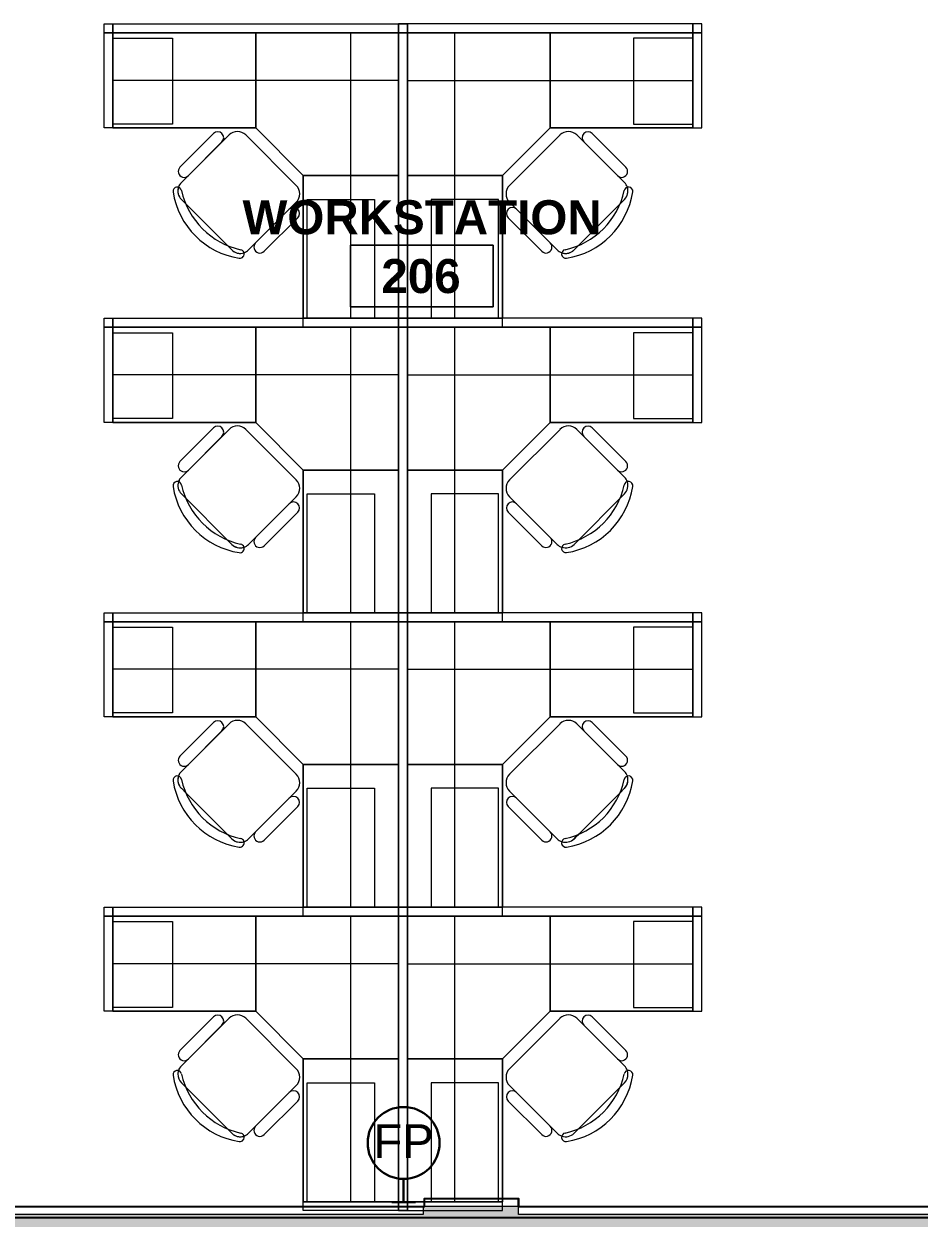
# Model space of a CAD drawing. Header units: inches. Extents: x 25329 to 28023, y 11893 to 13703.
# Drawn here: x 26948 to 27173.7, y 12999.2 to 13300.3 of the extents above; entities that cross this region are included whole.
import ezdxf

# ---------------------------------------------------------------- set-up
doc = ezdxf.new("R2010")
doc.units = ezdxf.units.IN
doc.header["$MEASUREMENT"] = 0
doc.layers.add('L1$0$SCOPE', color=8, linetype='Continuous')
for name, color, linetype, lineweight in [('X1$0$A-ANNO-NOTE', 4, 'Continuous', 30), ('X1$0$A-AREA-IDEN', 1, 'Continuous', 9), ('X1$0$A-WALL', 8, 'Continuous', 13), ('X1$0$A-WALL-PATT', 8, 'Continuous', 13), ('X1$0$I-FURN', 47, 'Continuous', 9), ('X1$0$I-FURN-PNLS', 47, 'Continuous', 9)]:
    doc.layers.add(name, color=color, linetype=linetype, lineweight=lineweight)
doc.styles.add('X1$0$Swis721 Lt BT', font='swissl.ttf', dxfattribs={"height": 8.514638})
doc.styles.add('X1$0$Swis721 Lt BT_B', font='', dxfattribs={"height": 8.583975})
doc.styles.get('X1$0$Swis721 Lt BT_B').set_extended_font_data('Swis721 Lt BT', bold=True)

# ---------------------------------------------------------------- blocks, each defined once
blk = doc.blocks.new('X1$0$F-Workstation - Generic Typical - F-Workstation - Generic Typical-V88-FIRST FLOOR POWER _ SIGNAL')
at = {"layer": 'X1$0$I-FURN'}
for p, q in [((33.89, 55.1), (25.4, 46.62)), ((33.89, 55.1), (25.4, 46.62)), ((25.4, 46.62), (33.89, 55.1)), ((37.78, 54.75), (25.76, 42.73)), ((37.78, 54.75), (36.01, 52.98)), ((36.01, 52.98), (37.78, 54.75)), ((43.2, 53.57), (42.02, 54.75)), ((42.02, 54.75), (43.2, 53.57)), ((27.53, 44.5), (36.01, 52.98)), ((36.01, 52.98), (27.53, 44.5)), ((36.01, 52.98), (27.53, 44.5)), ((27.53, 44.5), (36.01, 52.98)), ((53.65, 43.12), (43.12, 53.65)), ((53.57, 43.2), (43.2, 53.57)), ((43.2, 53.57), (53.57, 43.2)), ((27.53, 44.5), (25.76, 42.73)), ((25.76, 42.73), (27.53, 44.5)), ((54.75, 42.02), (53.57, 43.2)), ((53.57, 43.2), (54.75, 42.02)), ((25.76, 38.49), (38.49, 25.76)), ((25.76, 38.49), (38.49, 25.76)), ((38.49, 25.76), (25.76, 38.49)), ((42.73, 25.76), (54.75, 37.78)), ((52.98, 36.01), (54.75, 37.78)), ((54.75, 37.78), (52.98, 36.01)), ((52.98, 36.01), (44.5, 27.53)), ((44.5, 27.53), (52.98, 36.01)), ((44.5, 27.53), (52.98, 36.01)), ((52.98, 36.01), (44.5, 27.53)), ((46.62, 25.4), (55.1, 33.89)), ((46.62, 25.4), (55.1, 33.89)), ((55.1, 33.89), (46.62, 25.4)), ((42.73, 25.76), (44.5, 27.53)), ((44.5, 27.53), (42.73, 25.76))]:
    blk.add_line(p, q, dxfattribs=at)
for centre, radius, start, end in [((34.95, 54.04), 1.5, 315, 135), ((34.95, 54.04), 1.5, 315, 135), ((34.95, 54.04), 1.5, 315, 135), ((39.9, 52.63), 3, 108.7164, 135), ((39.9, 52.63), 3, 108.6047, 135), ((39.9, 52.63), 3, 108.6047, 135), ((39.97, 55.77), 1.08, 81.1745, 261.1745), ((39.97, 55.77), 1.08, 81.1745, 261.1745), ((39.97, 55.77), 1.08, 81.1745, 261.1745), ((39.9, 52.63), 3, 45, 108.6047), ((39.9, 52.63), 3, 75, 108.6047), ((35.53, 35.53), 19.64, 12.5758, 77.4242), ((35.53, 35.53), 19.64, 12.5758, 77.4242), ((35.53, 35.53), 19.64, 12.5758, 77.4242), ((37.07, 37.07), 20, 8.8255, 81.1745), ((37.07, 37.07), 20, 8.8255, 81.1745), ((37.07, 37.07), 20, 8.8255, 81.1745), ((39.9, 52.63), 3, 45, 75), ((26.46, 45.56), 1.5, 135, 315), ((26.46, 45.56), 1.5, 135, 315), ((26.46, 45.56), 1.5, 135, 315), ((27.88, 40.61), 3, 135, 225), ((27.88, 40.61), 3, 135, 225), ((27.88, 40.61), 3, 135, 225), ((55.77, 39.97), 1.08, 188.8255, 8.8255), ((55.77, 39.97), 1.08, 188.8255, 8.8255), ((55.77, 39.97), 1.08, 188.8255, 8.8255), ((52.63, 39.9), 3, 341.3953, 45), ((52.63, 39.9), 3, 30, 45), ((52.63, 39.9), 3, 15, 30), ((52.63, 39.9), 3, 345, 15), ((54.04, 34.95), 1.5, 315, 135), ((54.04, 34.95), 1.5, 315, 135), ((54.04, 34.95), 1.5, 315, 135), ((52.63, 39.9), 3, 315, 341.2836), ((52.63, 39.9), 3, 315, 341.3953), ((52.63, 39.9), 3, 315, 341.3953), ((52.63, 39.9), 3, 341.3953, 345), ((45.56, 26.46), 1.5, 135, 315), ((45.56, 26.46), 1.5, 135, 315), ((45.56, 26.46), 1.5, 135, 315), ((40.61, 27.88), 3, 225, 315), ((40.61, 27.88), 3, 225, 315), ((40.61, 27.88), 3, 225, 315)]:
    blk.add_arc(centre, radius, start, end, dxfattribs=at)
at = {"layer": 'X1$0$I-FURN-PNLS'}
for p, q in [((-2.25, 72), (-2.25, 74.25)), ((-2.25, 74.25), (0, 74.25)), ((0, 74.25), (0, 72)), ((0, 72), (0, 74.25)), ((0, 74.25), (24, 74.25)), ((24, 74.25), (24, 72)), ((0, 72), (-2.25, 72)), ((-2.25, 72), (0, 72)), ((-2.25, 0), (-2.25, 72)), ((0, 36), (0, 72)), ((0, 72), (24, 72)), ((0, 72), (0, 0)), ((24, 72), (0, 72)), ((24, 72), (0, 72)), ((0, 72), (0, 36)), ((0, 36), (0, 72)), ((0, 72), (24, 72)), ((6, 72), (23, 72)), ((6, 42), (6, 72)), ((12, 72), (12, 0)), ((23, 72), (23, 42)), ((24, 72), (24, 36)), ((24, 72), (24, 42)), ((24, 36), (24, 72)), ((24, 72), (24, 36)), ((23, 42), (6, 42)), ((24, 36), (0, 36)), ((0, 0), (0, 36)), ((0, 36), (24, 36)), ((24, 36), (0, 36)), ((0, 36), (0, 0)), ((0, 0), (0, 36)), ((0, 36), (24, 36)), ((0, 36), (24, 36)), ((24, 36), (0, 36)), ((24, 36), (36, 24)), ((36, 24), (24, 36)), ((24, 36), (36, 24)), ((36, 0), (36, 24)), ((36, 24), (72, 24)), ((36, 24), (36, 0)), ((36, 0), (36, 24)), ((36, 24), (36, 0)), ((72, 24), (36, 24)), ((36, 24), (36, 0)), ((36, 0), (36, 24)), ((36, 24), (72, 24)), ((57, 24), (72, 24)), ((57, 1.37), (57, 23)), ((57, 23), (72, 23)), ((72, 24), (72, 0)), ((72, 24), (74.25, 24)), ((72, 0), (72, 24)), ((72, 0), (72, 24)), ((72, 24), (72, 0)), ((72, 23), (72, 1.37)), ((74.25, 24), (74.25, 0)), ((0, 12), (72, 12)), ((72, 1.37), (57, 1.37)), ((-2.25, -2.25), (-2.25, 0)), ((-2.25, 0), (0, 0)), ((0, 0), (-2.25, 0)), ((0, -2.25), (-2.25, -2.25)), ((0, 0), (0, -2.25)), ((0, -2.25), (0, 0)), ((0, 0), (72, 0)), ((36, 0), (0, 0)), ((0, 0), (36, 0)), ((36, 0), (0, 0)), ((72, -2.25), (0, -2.25)), ((72, 0), (36, 0)), ((36, 0), (72, 0)), ((72, 0), (36, 0)), ((72, -2.25), (72, 0)), ((72, 0), (74.25, 0)), ((72, 0), (72, -2.25)), ((74.25, 0), (72, 0)), ((74.25, -2.25), (72, -2.25)), ((74.25, 0), (74.25, -2.25))]:
    blk.add_line(p, q, dxfattribs=at)
blk = doc.blocks.new('X1$0$F-Workstation - Generic Typical - F-Workstation - Generic Typical-V89-FIRST FLOOR POWER _ SIGNAL')
at = {"layer": 'X1$0$I-FURN'}
for p, q in [((33.89, 55.1), (25.4, 46.62)), ((33.89, 55.1), (25.4, 46.62)), ((25.4, 46.62), (33.89, 55.1)), ((37.78, 54.75), (25.76, 42.73)), ((37.78, 54.75), (36.01, 52.98)), ((36.01, 52.98), (37.78, 54.75)), ((43.2, 53.57), (42.02, 54.75)), ((42.02, 54.75), (43.2, 53.57)), ((27.53, 44.5), (36.01, 52.98)), ((36.01, 52.98), (27.53, 44.5)), ((36.01, 52.98), (27.53, 44.5)), ((27.53, 44.5), (36.01, 52.98)), ((53.65, 43.12), (43.12, 53.65)), ((53.57, 43.2), (43.2, 53.57)), ((43.2, 53.57), (53.57, 43.2)), ((27.53, 44.5), (25.76, 42.73)), ((25.76, 42.73), (27.53, 44.5)), ((54.75, 42.02), (53.57, 43.2)), ((53.57, 43.2), (54.75, 42.02)), ((25.76, 38.49), (38.49, 25.76)), ((25.76, 38.49), (38.49, 25.76)), ((38.49, 25.76), (25.76, 38.49)), ((42.73, 25.76), (54.75, 37.78)), ((52.98, 36.01), (54.75, 37.78)), ((54.75, 37.78), (52.98, 36.01)), ((52.98, 36.01), (44.5, 27.53)), ((44.5, 27.53), (52.98, 36.01)), ((44.5, 27.53), (52.98, 36.01)), ((52.98, 36.01), (44.5, 27.53)), ((46.62, 25.4), (55.1, 33.89)), ((46.62, 25.4), (55.1, 33.89)), ((55.1, 33.89), (46.62, 25.4)), ((42.73, 25.76), (44.5, 27.53)), ((44.5, 27.53), (42.73, 25.76))]:
    blk.add_line(p, q, dxfattribs=at)
for centre, radius, start, end in [((34.95, 54.04), 1.5, 315, 135), ((34.95, 54.04), 1.5, 315, 135), ((34.95, 54.04), 1.5, 315, 135), ((39.9, 52.63), 3, 108.7164, 135), ((39.9, 52.63), 3, 108.6047, 135), ((39.9, 52.63), 3, 108.6047, 135), ((39.97, 55.77), 1.08, 81.1745, 261.1745), ((39.97, 55.77), 1.08, 81.1745, 261.1745), ((39.97, 55.77), 1.08, 81.1745, 261.1745), ((39.9, 52.63), 3, 45, 108.6047), ((39.9, 52.63), 3, 105, 108.6047), ((39.9, 52.63), 3, 45, 105), ((35.53, 35.53), 19.64, 12.5758, 77.4242), ((35.53, 35.53), 19.64, 12.5758, 77.4242), ((35.53, 35.53), 19.64, 12.5758, 77.4242), ((37.07, 37.07), 20, 8.8255, 81.1745), ((37.07, 37.07), 20, 8.8255, 81.1745), ((37.07, 37.07), 20, 8.8255, 81.1745), ((26.46, 45.56), 1.5, 135, 315), ((26.46, 45.56), 1.5, 135, 315), ((26.46, 45.56), 1.5, 135, 315), ((27.88, 40.61), 3, 135, 225), ((27.88, 40.61), 3, 135, 225), ((27.88, 40.61), 3, 135, 225), ((55.77, 39.97), 1.08, 188.8255, 8.8255), ((55.77, 39.97), 1.08, 188.8255, 8.8255), ((55.77, 39.97), 1.08, 188.8255, 8.8255), ((52.63, 39.9), 3, 341.3953, 45), ((52.63, 39.9), 3, 341.3953, 45), ((54.04, 34.95), 1.5, 315, 135), ((54.04, 34.95), 1.5, 315, 135), ((54.04, 34.95), 1.5, 315, 135), ((52.63, 39.9), 3, 315, 341.2836), ((52.63, 39.9), 3, 315, 341.3953), ((52.63, 39.9), 3, 315, 341.3953), ((45.56, 26.46), 1.5, 135, 315), ((45.56, 26.46), 1.5, 135, 315), ((45.56, 26.46), 1.5, 135, 315), ((40.61, 27.88), 3, 225, 315), ((40.61, 27.88), 3, 225, 315), ((40.61, 27.88), 3, 225, 315)]:
    blk.add_arc(centre, radius, start, end, dxfattribs=at)
at = {"layer": 'X1$0$I-FURN-PNLS'}
for p, q in [((-2.25, 72), (-2.25, 74.25)), ((-2.25, 74.25), (0, 74.25)), ((0, 74.25), (0, 72)), ((0, 72), (0, 74.25)), ((0, 74.25), (24, 74.25)), ((24, 74.25), (24, 72)), ((0, 72), (-2.25, 72)), ((-2.25, 72), (0, 72)), ((-2.25, 0), (-2.25, 72)), ((0, 36), (0, 72)), ((0, 72), (24, 72)), ((0, 72), (0, 0)), ((24, 72), (0, 72)), ((24, 72), (0, 72)), ((0, 72), (0, 36)), ((0, 36), (0, 72)), ((0, 72), (24, 72)), ((6, 72), (23, 72)), ((6, 42), (6, 72)), ((12, 72), (12, 0)), ((23, 72), (23, 42)), ((24, 72), (24, 36)), ((24, 72), (24, 42)), ((24, 36), (24, 72)), ((24, 72), (24, 36)), ((23, 42), (6, 42)), ((24, 36), (0, 36)), ((0, 0), (0, 36)), ((0, 36), (24, 36)), ((24, 36), (0, 36)), ((0, 36), (0, 0)), ((0, 0), (0, 36)), ((0, 36), (24, 36)), ((0, 36), (24, 36)), ((24, 36), (0, 36)), ((24, 36), (36, 24)), ((36, 24), (24, 36)), ((24, 36), (36, 24)), ((36, 0), (36, 24)), ((36, 24), (72, 24)), ((36, 24), (36, 0)), ((36, 0), (36, 24)), ((36, 24), (36, 0)), ((72, 24), (36, 24)), ((36, 24), (36, 0)), ((36, 0), (36, 24)), ((36, 24), (72, 24)), ((57, 24), (72, 24)), ((57, 1.37), (57, 23)), ((57, 23), (72, 23)), ((72, 24), (72, 0)), ((72, 24), (74.25, 24)), ((72, 0), (72, 24)), ((72, 0), (72, 24)), ((72, 24), (72, 0)), ((72, 23), (72, 1.37)), ((74.25, 24), (74.25, 0)), ((0, 12), (72, 12)), ((72, 1.37), (57, 1.37)), ((-2.25, -2.25), (-2.25, 0)), ((-2.25, 0), (0, 0)), ((0, 0), (-2.25, 0)), ((0, -2.25), (-2.25, -2.25)), ((0, 0), (0, -2.25)), ((0, -2.25), (0, 0)), ((0, 0), (72, 0)), ((36, 0), (0, 0)), ((0, 0), (36, 0)), ((36, 0), (0, 0)), ((72, -2.25), (0, -2.25)), ((72, 0), (36, 0)), ((36, 0), (72, 0)), ((72, 0), (36, 0)), ((72, -2.25), (72, 0)), ((72, 0), (74.25, 0)), ((72, 0), (72, -2.25)), ((74.25, 0), (72, 0)), ((74.25, -2.25), (72, -2.25)), ((74.25, 0), (74.25, -2.25))]:
    blk.add_line(p, q, dxfattribs=at)
blk = doc.blocks.new('X1$0$F-Workstation - Generic Typical - F-Workstation - Generic Typical-V90-FIRST FLOOR POWER _ SIGNAL')
at = {"layer": 'X1$0$I-FURN'}
for p, q in [((33.89, 55.1), (25.4, 46.62)), ((33.89, 55.1), (25.4, 46.62)), ((25.4, 46.62), (33.89, 55.1)), ((37.78, 54.75), (25.76, 42.73)), ((37.78, 54.75), (36.01, 52.98)), ((36.01, 52.98), (37.78, 54.75)), ((42.57, 54.2), (42.02, 54.75)), ((42.02, 54.75), (42.57, 54.2)), ((27.53, 44.5), (36.01, 52.98)), ((36.01, 52.98), (27.53, 44.5)), ((36.01, 52.98), (27.53, 44.5)), ((27.53, 44.5), (36.01, 52.98)), ((43.2, 53.57), (42.57, 54.2)), ((42.57, 54.2), (43.2, 53.57)), ((53.65, 43.12), (43.12, 53.65)), ((53.57, 43.2), (43.2, 53.57)), ((43.2, 53.57), (53.57, 43.2)), ((27.53, 44.5), (25.76, 42.73)), ((25.76, 42.73), (27.53, 44.5)), ((54.75, 42.02), (53.57, 43.2)), ((53.57, 43.2), (54.75, 42.02)), ((25.76, 38.49), (38.49, 25.76)), ((25.76, 38.49), (38.49, 25.76)), ((38.49, 25.76), (25.76, 38.49)), ((42.73, 25.76), (54.75, 37.78)), ((52.98, 36.01), (54.75, 37.78)), ((54.75, 37.78), (52.98, 36.01)), ((52.98, 36.01), (44.5, 27.53)), ((44.5, 27.53), (52.98, 36.01)), ((44.5, 27.53), (52.98, 36.01)), ((52.98, 36.01), (44.5, 27.53)), ((46.62, 25.4), (55.1, 33.89)), ((46.62, 25.4), (55.1, 33.89)), ((55.1, 33.89), (46.62, 25.4)), ((42.73, 25.76), (44.5, 27.53)), ((44.5, 27.53), (42.73, 25.76))]:
    blk.add_line(p, q, dxfattribs=at)
for centre, radius, start, end in [((34.95, 54.04), 1.5, 315, 135), ((34.95, 54.04), 1.5, 315, 135), ((34.95, 54.04), 1.5, 315, 135), ((39.9, 52.63), 3, 108.7164, 135), ((39.9, 52.63), 3, 108.6047, 135), ((39.9, 52.63), 3, 108.6047, 135), ((39.97, 55.77), 1.08, 81.1745, 261.1745), ((39.97, 55.77), 1.08, 81.1745, 261.1745), ((39.97, 55.77), 1.08, 81.1745, 261.1745), ((39.9, 52.63), 3, 45, 108.6047), ((39.9, 52.63), 3, 60, 108.6047), ((35.53, 35.53), 19.64, 12.5758, 77.4242), ((35.53, 35.53), 19.64, 12.5758, 77.4242), ((35.53, 35.53), 19.64, 12.5758, 77.4242), ((37.07, 37.07), 20, 8.8255, 81.1745), ((37.07, 37.07), 20, 8.8255, 81.1745), ((37.07, 37.07), 20, 8.8255, 81.1745), ((39.9, 52.63), 3, 45, 60), ((26.46, 45.56), 1.5, 135, 315), ((26.46, 45.56), 1.5, 135, 315), ((26.46, 45.56), 1.5, 135, 315), ((27.88, 40.61), 3, 135, 225), ((27.88, 40.61), 3, 135, 225), ((27.88, 40.61), 3, 135, 225), ((55.77, 39.97), 1.08, 188.8255, 8.8255), ((55.77, 39.97), 1.08, 188.8255, 8.8255), ((55.77, 39.97), 1.08, 188.8255, 8.8255), ((52.63, 39.9), 3, 341.3953, 45), ((52.63, 39.9), 3, 30, 45), ((52.63, 39.9), 3, 15, 30), ((52.63, 39.9), 3, 360, 15), ((52.63, 39.9), 3, 345, 360), ((54.04, 34.95), 1.5, 315, 135), ((54.04, 34.95), 1.5, 315, 135), ((54.04, 34.95), 1.5, 315, 135), ((52.63, 39.9), 3, 315, 341.2836), ((52.63, 39.9), 3, 315, 341.3953), ((52.63, 39.9), 3, 315, 341.3953), ((52.63, 39.9), 3, 341.3953, 345), ((45.56, 26.46), 1.5, 135, 315), ((45.56, 26.46), 1.5, 135, 315), ((45.56, 26.46), 1.5, 135, 315), ((40.61, 27.88), 3, 225, 315), ((40.61, 27.88), 3, 225, 315), ((40.61, 27.88), 3, 225, 315)]:
    blk.add_arc(centre, radius, start, end, dxfattribs=at)
at = {"layer": 'X1$0$I-FURN-PNLS'}
for p, q in [((-2.25, 72), (-2.25, 74.25)), ((-2.25, 74.25), (0, 74.25)), ((0, 74.25), (0, 72)), ((0, 72), (0, 74.25)), ((0, 74.25), (24, 74.25)), ((24, 74.25), (24, 72)), ((0, 72), (-2.25, 72)), ((-2.25, 72), (0, 72)), ((-2.25, 0), (-2.25, 72)), ((0, 36), (0, 72)), ((0, 72), (24, 72)), ((0, 72), (0, 0)), ((24, 72), (0, 72)), ((24, 72), (0, 72)), ((0, 72), (0, 36)), ((0, 36), (0, 72)), ((0, 72), (24, 72)), ((6, 72), (23, 72)), ((6, 42), (6, 72)), ((12, 72), (12, 0)), ((23, 72), (23, 42)), ((24, 72), (24, 36)), ((24, 72), (24, 42)), ((24, 36), (24, 72)), ((24, 72), (24, 36)), ((23, 42), (6, 42)), ((24, 36), (0, 36)), ((0, 0), (0, 36)), ((0, 36), (24, 36)), ((24, 36), (0, 36)), ((0, 36), (0, 0)), ((0, 0), (0, 36)), ((0, 36), (24, 36)), ((0, 36), (24, 36)), ((24, 36), (0, 36)), ((24, 36), (36, 24)), ((36, 24), (24, 36)), ((24, 36), (36, 24)), ((36, 0), (36, 24)), ((36, 24), (72, 24)), ((36, 24), (36, 0)), ((36, 0), (36, 24)), ((36, 24), (36, 0)), ((72, 24), (36, 24)), ((36, 24), (36, 0)), ((36, 0), (36, 24)), ((36, 24), (72, 24)), ((57, 24), (72, 24)), ((57, 1.37), (57, 23)), ((57, 23), (72, 23)), ((72, 24), (72, 0)), ((72, 24), (74.25, 24)), ((72, 0), (72, 24)), ((72, 0), (72, 24)), ((72, 24), (72, 0)), ((72, 23), (72, 1.37)), ((74.25, 24), (74.25, 0)), ((0, 12), (72, 12)), ((72, 1.37), (57, 1.37)), ((-2.25, -2.25), (-2.25, 0)), ((-2.25, 0), (0, 0)), ((0, 0), (-2.25, 0)), ((0, -2.25), (-2.25, -2.25)), ((0, 0), (0, -2.25)), ((0, -2.25), (0, 0)), ((0, 0), (72, 0)), ((36, 0), (0, 0)), ((0, 0), (36, 0)), ((36, 0), (0, 0)), ((72, -2.25), (0, -2.25)), ((72, 0), (36, 0)), ((36, 0), (72, 0)), ((72, 0), (36, 0)), ((72, -2.25), (72, 0)), ((72, 0), (74.25, 0)), ((72, 0), (72, -2.25)), ((74.25, 0), (72, 0)), ((74.25, -2.25), (72, -2.25)), ((74.25, 0), (74.25, -2.25))]:
    blk.add_line(p, q, dxfattribs=at)
blk = doc.blocks.new('X1$0$F-Workstation - Generic Typical - F-Workstation - Generic Typical-V91-FIRST FLOOR POWER _ SIGNAL')
at = {"layer": 'X1$0$I-FURN'}
for p, q in [((25.76, -38.49), (38.49, -25.76)), ((38.49, -25.76), (25.76, -38.49)), ((25.76, -38.49), (38.49, -25.76)), ((42.73, -25.76), (54.75, -37.78)), ((44.5, -27.53), (42.73, -25.76)), ((42.73, -25.76), (44.5, -27.53)), ((46.62, -25.4), (55.1, -33.89)), ((55.1, -33.89), (46.62, -25.4)), ((46.62, -25.4), (55.1, -33.89)), ((44.5, -27.53), (52.98, -36.01)), ((52.98, -36.01), (44.5, -27.53)), ((52.98, -36.01), (44.5, -27.53)), ((44.5, -27.53), (52.98, -36.01)), ((54.75, -37.78), (52.98, -36.01)), ((52.98, -36.01), (54.75, -37.78)), ((53.57, -43.2), (54.75, -42.02)), ((54.75, -42.02), (53.57, -43.2)), ((37.78, -54.75), (25.76, -42.73)), ((25.76, -42.73), (27.53, -44.5)), ((27.53, -44.5), (25.76, -42.73)), ((36.01, -52.98), (27.53, -44.5)), ((27.53, -44.5), (36.01, -52.98)), ((27.53, -44.5), (36.01, -52.98)), ((36.01, -52.98), (27.53, -44.5)), ((53.65, -43.12), (43.12, -53.65)), ((43.2, -53.57), (53.57, -43.2)), ((53.57, -43.2), (43.2, -53.57)), ((33.89, -55.1), (25.4, -46.62)), ((25.4, -46.62), (33.89, -55.1)), ((33.89, -55.1), (25.4, -46.62)), ((36.01, -52.98), (37.78, -54.75)), ((37.78, -54.75), (36.01, -52.98)), ((42.02, -54.75), (43.2, -53.57)), ((43.2, -53.57), (42.02, -54.75))]:
    blk.add_line(p, q, dxfattribs=at)
for centre, radius, start, end in [((40.61, -27.88), 3, 45, 135), ((40.61, -27.88), 3, 45, 135), ((40.61, -27.88), 3, 45, 135), ((45.56, -26.46), 1.5, 45, 225), ((45.56, -26.46), 1.5, 45, 225), ((45.56, -26.46), 1.5, 45, 225), ((54.04, -34.95), 1.5, 225, 45), ((54.04, -34.95), 1.5, 225, 45), ((54.04, -34.95), 1.5, 225, 45), ((27.88, -40.61), 3, 135, 225), ((27.88, -40.61), 3, 135, 225), ((27.88, -40.61), 3, 135, 225), ((55.77, -39.97), 1.08, 351.1745, 171.1745), ((55.77, -39.97), 1.08, 351.1745, 171.1745), ((55.77, -39.97), 1.08, 351.1745, 171.1745), ((52.63, -39.9), 3, 18.7164, 45), ((52.63, -39.9), 3, 18.6047, 45), ((52.63, -39.9), 3, 18.6047, 45), ((52.63, -39.9), 3, 315, 18.6047), ((52.63, -39.9), 3, 0, 18.6047), ((35.53, -35.53), 19.64, 282.5758, 347.4242), ((35.53, -35.53), 19.64, 282.5758, 347.4242), ((35.53, -35.53), 19.64, 282.5758, 347.4242), ((37.07, -37.07), 20, 278.8255, 351.1745), ((37.07, -37.07), 20, 278.8255, 351.1745), ((37.07, -37.07), 20, 278.8255, 351.1745), ((52.63, -39.9), 3, 315, 330), ((52.63, -39.9), 3, 330, 0), ((26.46, -45.56), 1.5, 45, 225), ((26.46, -45.56), 1.5, 45, 225), ((26.46, -45.56), 1.5, 45, 225), ((34.95, -54.04), 1.5, 225, 45), ((34.95, -54.04), 1.5, 225, 45), ((34.95, -54.04), 1.5, 225, 45), ((39.9, -52.63), 3, 225, 251.2836), ((39.9, -52.63), 3, 225, 251.3953), ((39.9, -52.63), 3, 225, 251.3953), ((39.97, -55.77), 1.08, 98.8255, 278.8255), ((39.97, -55.77), 1.08, 98.8255, 278.8255), ((39.97, -55.77), 1.08, 98.8255, 278.8255), ((39.9, -52.63), 3, 251.3953, 315), ((39.9, -52.63), 3, 251.3953, 270), ((39.9, -52.63), 3, 270, 300), ((39.9, -52.63), 3, 300, 315)]:
    blk.add_arc(centre, radius, start, end, dxfattribs=at)
at = {"layer": 'X1$0$I-FURN-PNLS'}
for p, q in [((-2.25, 2.25), (-2.25, 0)), ((0, 2.25), (-2.25, 2.25)), ((-2.25, 0), (0, 0)), ((0, 0), (-2.25, 0)), ((-2.25, 0), (-2.25, -72)), ((0, 0), (0, 2.25)), ((72, 2.25), (0, 2.25)), ((0, 2.25), (0, 0)), ((0, 0), (72, 0)), ((0, -72), (0, 0)), ((0, 0), (0, -36)), ((36, 0), (0, 0)), ((0, 0), (0, -36)), ((36, 0), (0, 0)), ((0, 0), (36, 0)), ((0, -36), (0, 0)), ((12, -72), (12, 0)), ((72, 0), (36, 0)), ((36, 0), (36, -24)), ((36, -24), (36, 0)), ((36, -24), (36, 0)), ((36, 0), (36, -24)), ((72, 0), (36, 0)), ((36, 0), (36, -24)), ((36, -24), (36, 0)), ((36, 0), (72, 0)), ((72, 2.25), (72, 0)), ((74.25, 2.25), (72, 2.25)), ((72, 0), (72, 2.25)), ((72, -24), (72, 0)), ((72, 0), (74.25, 0)), ((74.25, 0), (72, 0)), ((72, 0), (72, -24)), ((72, -24), (72, 0)), ((72, 0), (72, -24)), ((74.25, 0), (74.25, 2.25)), ((74.25, -24), (74.25, 0)), ((57, -1.37), (57, -23)), ((72, -1.37), (57, -1.37)), ((72, -23), (72, -1.37)), ((0, -12), (72, -12)), ((24, -36), (36, -24)), ((24, -36), (36, -24)), ((36, -24), (24, -36)), ((36, -24), (72, -24)), ((36, -24), (72, -24)), ((72, -24), (36, -24)), ((57, -23), (72, -23)), ((57, -24), (72, -24)), ((72, -24), (74.25, -24)), ((24, -36), (0, -36)), ((0, -36), (0, -72)), ((0, -36), (24, -36)), ((0, -36), (24, -36)), ((24, -36), (0, -36)), ((24, -36), (0, -36)), ((0, -36), (0, -72)), ((0, -72), (0, -36)), ((0, -36), (24, -36)), ((24, -72), (24, -36)), ((24, -72), (24, -36)), ((24, -36), (24, -72)), ((23, -42), (6, -42)), ((6, -42), (6, -72)), ((23, -72), (23, -42)), ((24, -72), (24, -42)), ((-2.25, -72), (-2.25, -74.25)), ((0, -72), (-2.25, -72)), ((-2.25, -72), (0, -72)), ((0, -72), (24, -72)), ((0, -74.25), (0, -72)), ((24, -72), (0, -72)), ((0, -72), (0, -74.25)), ((0, -72), (24, -72)), ((24, -72), (0, -72)), ((6, -72), (23, -72)), ((24, -74.25), (24, -72)), ((-2.25, -74.25), (0, -74.25)), ((0, -74.25), (24, -74.25))]:
    blk.add_line(p, q, dxfattribs=at)
blk = doc.blocks.new('X1$0$F-Workstation - Generic Typical - F-Workstation - Generic Typical-V87-FIRST FLOOR POWER _ SIGNAL')
at = {"layer": 'X1$0$I-FURN'}
for p, q in [((25.76, -38.49), (38.49, -25.76)), ((38.49, -25.76), (25.76, -38.49)), ((25.76, -38.49), (38.49, -25.76)), ((42.73, -25.76), (54.75, -37.78)), ((44.5, -27.53), (42.73, -25.76)), ((42.73, -25.76), (44.5, -27.53)), ((46.62, -25.4), (55.1, -33.89)), ((55.1, -33.89), (46.62, -25.4)), ((46.62, -25.4), (55.1, -33.89)), ((44.5, -27.53), (52.98, -36.01)), ((52.98, -36.01), (44.5, -27.53)), ((52.98, -36.01), (44.5, -27.53)), ((44.5, -27.53), (52.98, -36.01)), ((54.75, -37.78), (52.98, -36.01)), ((52.98, -36.01), (54.75, -37.78)), ((53.57, -43.2), (54.75, -42.02)), ((54.75, -42.02), (53.57, -43.2)), ((37.78, -54.75), (25.76, -42.73)), ((25.76, -42.73), (27.53, -44.5)), ((27.53, -44.5), (25.76, -42.73)), ((36.01, -52.98), (27.53, -44.5)), ((27.53, -44.5), (36.01, -52.98)), ((27.53, -44.5), (36.01, -52.98)), ((36.01, -52.98), (27.53, -44.5)), ((53.65, -43.12), (43.12, -53.65)), ((43.2, -53.57), (53.57, -43.2)), ((53.57, -43.2), (43.2, -53.57)), ((33.89, -55.1), (25.4, -46.62)), ((25.4, -46.62), (33.89, -55.1)), ((33.89, -55.1), (25.4, -46.62)), ((36.01, -52.98), (37.78, -54.75)), ((37.78, -54.75), (36.01, -52.98)), ((42.02, -54.75), (43.2, -53.57)), ((43.2, -53.57), (42.02, -54.75))]:
    blk.add_line(p, q, dxfattribs=at)
for centre, radius, start, end in [((40.61, -27.88), 3, 45, 135), ((40.61, -27.88), 3, 45, 135), ((40.61, -27.88), 3, 45, 135), ((45.56, -26.46), 1.5, 45, 225), ((45.56, -26.46), 1.5, 45, 225), ((45.56, -26.46), 1.5, 45, 225), ((54.04, -34.95), 1.5, 225, 45), ((54.04, -34.95), 1.5, 225, 45), ((54.04, -34.95), 1.5, 225, 45), ((27.88, -40.61), 3, 135, 225), ((27.88, -40.61), 3, 135, 225), ((27.88, -40.61), 3, 135, 225), ((55.77, -39.97), 1.08, 351.1745, 171.1745), ((55.77, -39.97), 1.08, 351.1745, 171.1745), ((55.77, -39.97), 1.08, 351.1745, 171.1745), ((52.63, -39.9), 3, 18.7164, 45), ((52.63, -39.9), 3, 18.6047, 45), ((52.63, -39.9), 3, 18.6047, 45), ((52.63, -39.9), 3, 315, 18.6047), ((52.63, -39.9), 3, 315, 18.6047), ((35.53, -35.53), 19.64, 282.5758, 347.4242), ((35.53, -35.53), 19.64, 282.5758, 347.4242), ((35.53, -35.53), 19.64, 282.5758, 347.4242), ((37.07, -37.07), 20, 278.8255, 351.1745), ((37.07, -37.07), 20, 278.8255, 351.1745), ((37.07, -37.07), 20, 278.8255, 351.1745), ((26.46, -45.56), 1.5, 45, 225), ((26.46, -45.56), 1.5, 45, 225), ((26.46, -45.56), 1.5, 45, 225), ((34.95, -54.04), 1.5, 225, 45), ((34.95, -54.04), 1.5, 225, 45), ((34.95, -54.04), 1.5, 225, 45), ((39.9, -52.63), 3, 225, 251.2836), ((39.9, -52.63), 3, 225, 251.3953), ((39.9, -52.63), 3, 225, 251.3953), ((39.97, -55.77), 1.08, 98.8255, 278.8255), ((39.97, -55.77), 1.08, 98.8255, 278.8255), ((39.97, -55.77), 1.08, 98.8255, 278.8255), ((39.9, -52.63), 3, 251.3953, 315), ((39.9, -52.63), 3, 251.3953, 315)]:
    blk.add_arc(centre, radius, start, end, dxfattribs=at)
at = {"layer": 'X1$0$I-FURN-PNLS'}
for p, q in [((-2.25, 2.25), (-2.25, 0)), ((0, 2.25), (-2.25, 2.25)), ((-2.25, 0), (0, 0)), ((0, 0), (-2.25, 0)), ((-2.25, 0), (-2.25, -72)), ((0, 0), (0, 2.25)), ((72, 2.25), (0, 2.25)), ((0, 2.25), (0, 0)), ((0, 0), (72, 0)), ((0, -72), (0, 0)), ((0, 0), (0, -36)), ((36, 0), (0, 0)), ((0, 0), (0, -36)), ((36, 0), (0, 0)), ((0, 0), (36, 0)), ((0, -36), (0, 0)), ((12, -72), (12, 0)), ((72, 0), (36, 0)), ((36, 0), (36, -24)), ((36, -24), (36, 0)), ((36, -24), (36, 0)), ((36, 0), (36, -24)), ((72, 0), (36, 0)), ((36, 0), (36, -24)), ((36, -24), (36, 0)), ((36, 0), (72, 0)), ((72, 2.25), (72, 0)), ((74.25, 2.25), (72, 2.25)), ((72, 0), (72, 2.25)), ((72, -24), (72, 0)), ((72, 0), (74.25, 0)), ((74.25, 0), (72, 0)), ((72, 0), (72, -24)), ((72, -24), (72, 0)), ((72, 0), (72, -24)), ((74.25, 0), (74.25, 2.25)), ((74.25, -24), (74.25, 0)), ((57, -1.37), (57, -23)), ((72, -1.37), (57, -1.37)), ((72, -23), (72, -1.37)), ((0, -12), (72, -12)), ((24, -36), (36, -24)), ((24, -36), (36, -24)), ((36, -24), (24, -36)), ((36, -24), (72, -24)), ((36, -24), (72, -24)), ((72, -24), (36, -24)), ((57, -23), (72, -23)), ((57, -24), (72, -24)), ((72, -24), (74.25, -24)), ((24, -36), (0, -36)), ((0, -36), (0, -72)), ((0, -36), (24, -36)), ((0, -36), (24, -36)), ((24, -36), (0, -36)), ((24, -36), (0, -36)), ((0, -36), (0, -72)), ((0, -72), (0, -36)), ((0, -36), (24, -36)), ((24, -72), (24, -36)), ((24, -72), (24, -36)), ((24, -36), (24, -72)), ((23, -42), (6, -42)), ((6, -42), (6, -72)), ((23, -72), (23, -42)), ((24, -72), (24, -42)), ((-2.25, -72), (-2.25, -74.25)), ((0, -72), (-2.25, -72)), ((-2.25, -72), (0, -72)), ((0, -72), (24, -72)), ((0, -74.25), (0, -72)), ((24, -72), (0, -72)), ((0, -72), (0, -74.25)), ((0, -72), (24, -72)), ((24, -72), (0, -72)), ((6, -72), (23, -72)), ((24, -74.25), (24, -72)), ((-2.25, -74.25), (0, -74.25)), ((0, -74.25), (24, -74.25))]:
    blk.add_line(p, q, dxfattribs=at)
blk = doc.blocks.new('X1$0$F-Workstation - Generic Typical - F-Workstation - Generic Typical-V92-FIRST FLOOR POWER _ SIGNAL')
at = {"layer": 'X1$0$I-FURN'}
for p, q in [((25.76, -38.49), (38.49, -25.76)), ((38.49, -25.76), (25.76, -38.49)), ((25.76, -38.49), (38.49, -25.76)), ((42.73, -25.76), (54.75, -37.78)), ((44.5, -27.53), (42.73, -25.76)), ((42.73, -25.76), (44.5, -27.53)), ((46.62, -25.4), (55.1, -33.89)), ((55.1, -33.89), (46.62, -25.4)), ((46.62, -25.4), (55.1, -33.89)), ((44.5, -27.53), (52.98, -36.01)), ((52.98, -36.01), (44.5, -27.53)), ((52.98, -36.01), (44.5, -27.53)), ((44.5, -27.53), (52.98, -36.01)), ((54.75, -37.78), (52.98, -36.01)), ((52.98, -36.01), (54.75, -37.78)), ((53.57, -43.2), (54.75, -42.02)), ((54.75, -42.02), (53.57, -43.2)), ((37.78, -54.75), (25.76, -42.73)), ((25.76, -42.73), (27.53, -44.5)), ((27.53, -44.5), (25.76, -42.73)), ((36.01, -52.98), (27.53, -44.5)), ((27.53, -44.5), (36.01, -52.98)), ((27.53, -44.5), (36.01, -52.98)), ((36.01, -52.98), (27.53, -44.5)), ((53.65, -43.12), (43.12, -53.65)), ((43.2, -53.57), (53.57, -43.2)), ((53.57, -43.2), (43.2, -53.57)), ((33.89, -55.1), (25.4, -46.62)), ((25.4, -46.62), (33.89, -55.1)), ((33.89, -55.1), (25.4, -46.62)), ((36.01, -52.98), (37.78, -54.75)), ((37.78, -54.75), (36.01, -52.98)), ((42.02, -54.75), (42.57, -54.2)), ((42.57, -54.2), (42.02, -54.75)), ((42.57, -54.2), (43.2, -53.57)), ((43.2, -53.57), (42.57, -54.2))]:
    blk.add_line(p, q, dxfattribs=at)
for centre, radius, start, end in [((40.61, -27.88), 3, 45, 135), ((40.61, -27.88), 3, 45, 135), ((40.61, -27.88), 3, 45, 135), ((45.56, -26.46), 1.5, 45, 225), ((45.56, -26.46), 1.5, 45, 225), ((45.56, -26.46), 1.5, 45, 225), ((54.04, -34.95), 1.5, 225, 45), ((54.04, -34.95), 1.5, 225, 45), ((54.04, -34.95), 1.5, 225, 45), ((27.88, -40.61), 3, 135, 225), ((27.88, -40.61), 3, 135, 225), ((27.88, -40.61), 3, 135, 225), ((55.77, -39.97), 1.08, 351.1745, 171.1745), ((55.77, -39.97), 1.08, 351.1745, 171.1745), ((55.77, -39.97), 1.08, 351.1745, 171.1745), ((52.63, -39.9), 3, 18.7164, 45), ((52.63, -39.9), 3, 18.6047, 45), ((52.63, -39.9), 3, 18.6047, 45), ((52.63, -39.9), 3, 315, 18.6047), ((52.63, -39.9), 3, 15, 18.6047), ((52.63, -39.9), 3, 0, 15), ((35.53, -35.53), 19.64, 282.5758, 347.4242), ((35.53, -35.53), 19.64, 282.5758, 347.4242), ((35.53, -35.53), 19.64, 282.5758, 347.4242), ((37.07, -37.07), 20, 278.8255, 351.1745), ((37.07, -37.07), 20, 278.8255, 351.1745), ((37.07, -37.07), 20, 278.8255, 351.1745), ((52.63, -39.9), 3, 315, 0), ((26.46, -45.56), 1.5, 45, 225), ((26.46, -45.56), 1.5, 45, 225), ((26.46, -45.56), 1.5, 45, 225), ((34.95, -54.04), 1.5, 225, 45), ((34.95, -54.04), 1.5, 225, 45), ((34.95, -54.04), 1.5, 225, 45), ((39.9, -52.63), 3, 225, 251.2836), ((39.9, -52.63), 3, 225, 251.3953), ((39.9, -52.63), 3, 225, 251.3953), ((39.97, -55.77), 1.08, 98.8255, 278.8255), ((39.97, -55.77), 1.08, 98.8255, 278.8255), ((39.97, -55.77), 1.08, 98.8255, 278.8255), ((39.9, -52.63), 3, 251.3953, 315), ((39.9, -52.63), 3, 251.3953, 315)]:
    blk.add_arc(centre, radius, start, end, dxfattribs=at)
at = {"layer": 'X1$0$I-FURN-PNLS'}
for p, q in [((-2.25, 2.25), (-2.25, 0)), ((0, 2.25), (-2.25, 2.25)), ((-2.25, 0), (0, 0)), ((0, 0), (-2.25, 0)), ((-2.25, 0), (-2.25, -72)), ((0, 0), (0, 2.25)), ((72, 2.25), (0, 2.25)), ((0, 2.25), (0, 0)), ((0, 0), (72, 0)), ((0, -72), (0, 0)), ((0, 0), (0, -36)), ((36, 0), (0, 0)), ((0, 0), (0, -36)), ((36, 0), (0, 0)), ((0, 0), (36, 0)), ((0, -36), (0, 0)), ((12, -72), (12, 0)), ((72, 0), (36, 0)), ((36, 0), (36, -24)), ((36, -24), (36, 0)), ((36, -24), (36, 0)), ((36, 0), (36, -24)), ((72, 0), (36, 0)), ((36, 0), (36, -24)), ((36, -24), (36, 0)), ((36, 0), (72, 0)), ((72, 2.25), (72, 0)), ((74.25, 2.25), (72, 2.25)), ((72, 0), (72, 2.25)), ((72, -24), (72, 0)), ((72, 0), (74.25, 0)), ((74.25, 0), (72, 0)), ((72, 0), (72, -24)), ((72, -24), (72, 0)), ((72, 0), (72, -24)), ((74.25, 0), (74.25, 2.25)), ((74.25, -24), (74.25, 0)), ((57, -1.37), (57, -23)), ((72, -1.37), (57, -1.37)), ((72, -23), (72, -1.37)), ((0, -12), (72, -12)), ((24, -36), (36, -24)), ((24, -36), (36, -24)), ((36, -24), (24, -36)), ((36, -24), (72, -24)), ((36, -24), (72, -24)), ((72, -24), (36, -24)), ((57, -23), (72, -23)), ((57, -24), (72, -24)), ((72, -24), (74.25, -24)), ((24, -36), (0, -36)), ((0, -36), (0, -72)), ((0, -36), (24, -36)), ((0, -36), (24, -36)), ((24, -36), (0, -36)), ((24, -36), (0, -36)), ((0, -36), (0, -72)), ((0, -72), (0, -36)), ((0, -36), (24, -36)), ((24, -72), (24, -36)), ((24, -72), (24, -36)), ((24, -36), (24, -72)), ((23, -42), (6, -42)), ((6, -42), (6, -72)), ((23, -72), (23, -42)), ((24, -72), (24, -42)), ((-2.25, -72), (-2.25, -74.25)), ((0, -72), (-2.25, -72)), ((-2.25, -72), (0, -72)), ((0, -72), (24, -72)), ((0, -74.25), (0, -72)), ((24, -72), (0, -72)), ((0, -72), (0, -74.25)), ((0, -72), (24, -72)), ((24, -72), (0, -72)), ((6, -72), (23, -72)), ((24, -74.25), (24, -72)), ((-2.25, -74.25), (0, -74.25)), ((0, -74.25), (24, -74.25))]:
    blk.add_line(p, q, dxfattribs=at)
blk = doc.blocks.new('X1$0$F-Workstation - Generic Typical - F-Workstation - Generic Typical-V142-FIRST FLOOR POWER _ SIGNAL')
at = {"layer": 'X1$0$I-FURN'}
for p, q in [((33.89, 55.1), (25.4, 46.62)), ((33.89, 55.1), (25.4, 46.62)), ((25.4, 46.62), (33.89, 55.1)), ((37.78, 54.75), (25.76, 42.73)), ((37.78, 54.75), (36.01, 52.98)), ((36.01, 52.98), (37.78, 54.75)), ((43.2, 53.57), (42.02, 54.75)), ((42.02, 54.75), (43.2, 53.57)), ((27.53, 44.5), (36.01, 52.98)), ((36.01, 52.98), (27.53, 44.5)), ((36.01, 52.98), (27.53, 44.5)), ((27.53, 44.5), (36.01, 52.98)), ((53.65, 43.12), (43.12, 53.65)), ((53.57, 43.2), (43.2, 53.57)), ((43.2, 53.57), (53.57, 43.2)), ((27.53, 44.5), (25.76, 42.73)), ((25.76, 42.73), (27.53, 44.5)), ((54.75, 42.02), (53.57, 43.2)), ((53.57, 43.2), (54.75, 42.02)), ((25.76, 38.49), (38.49, 25.76)), ((25.76, 38.49), (38.49, 25.76)), ((38.49, 25.76), (25.76, 38.49)), ((42.73, 25.76), (54.75, 37.78)), ((52.98, 36.01), (54.75, 37.78)), ((54.75, 37.78), (52.98, 36.01)), ((52.98, 36.01), (44.5, 27.53)), ((44.5, 27.53), (52.98, 36.01)), ((44.5, 27.53), (52.98, 36.01)), ((52.98, 36.01), (44.5, 27.53)), ((46.62, 25.4), (55.1, 33.89)), ((46.62, 25.4), (55.1, 33.89)), ((55.1, 33.89), (46.62, 25.4)), ((42.73, 25.76), (44.5, 27.53)), ((44.5, 27.53), (42.73, 25.76))]:
    blk.add_line(p, q, dxfattribs=at)
for centre, radius, start, end in [((34.95, 54.04), 1.5, 315, 135), ((34.95, 54.04), 1.5, 315, 135), ((34.95, 54.04), 1.5, 315, 135), ((39.9, 52.63), 3, 108.7164, 135), ((39.9, 52.63), 3, 108.6047, 135), ((39.9, 52.63), 3, 108.6047, 135), ((39.97, 55.77), 1.08, 81.1745, 261.1745), ((39.97, 55.77), 1.08, 81.1745, 261.1745), ((39.97, 55.77), 1.08, 81.1745, 261.1745), ((39.9, 52.63), 3, 45, 108.6047), ((39.9, 52.63), 3, 90, 108.6047), ((35.53, 35.53), 19.64, 12.5758, 77.4242), ((35.53, 35.53), 19.64, 12.5758, 77.4242), ((35.53, 35.53), 19.64, 12.5758, 77.4242), ((39.9, 52.63), 3, 75, 90), ((37.07, 37.07), 20, 8.8255, 81.1745), ((37.07, 37.07), 20, 8.8255, 81.1745), ((37.07, 37.07), 20, 8.8255, 81.1745), ((39.9, 52.63), 3, 60, 75), ((39.9, 52.63), 3, 45, 60), ((26.46, 45.56), 1.5, 135, 315), ((26.46, 45.56), 1.5, 135, 315), ((26.46, 45.56), 1.5, 135, 315), ((27.88, 40.61), 3, 135, 225), ((27.88, 40.61), 3, 135, 225), ((27.88, 40.61), 3, 135, 225), ((55.77, 39.97), 1.08, 188.8255, 8.8255), ((55.77, 39.97), 1.08, 188.8255, 8.8255), ((55.77, 39.97), 1.08, 188.8255, 8.8255), ((52.63, 39.9), 3, 357.7213, 45), ((52.63, 39.9), 3, 357.7213, 45), ((52.63, 39.9), 3, 341.3953, 357.2535), ((52.63, 39.9), 3, 341.3953, 357.2535), ((54.04, 34.95), 1.5, 315, 135), ((54.04, 34.95), 1.5, 315, 135), ((54.04, 34.95), 1.5, 315, 135), ((52.63, 39.9), 3, 315, 341.2836), ((52.63, 39.9), 3, 315, 341.3953), ((52.63, 39.9), 3, 315, 341.3953), ((45.56, 26.46), 1.5, 135, 315), ((45.56, 26.46), 1.5, 135, 315), ((45.56, 26.46), 1.5, 135, 315), ((40.61, 27.88), 3, 225, 315), ((40.61, 27.88), 3, 225, 315), ((40.61, 27.88), 3, 225, 315)]:
    blk.add_arc(centre, radius, start, end, dxfattribs=at)
at = {"layer": 'X1$0$I-FURN-PNLS'}
for p, q in [((-2.25, 72), (-2.25, 74.25)), ((-2.25, 74.25), (0, 74.25)), ((0, 74.25), (0, 72)), ((0, 72), (0, 74.25)), ((0, 74.25), (24, 74.25)), ((24, 74.25), (24, 72)), ((0, 72), (-2.25, 72)), ((-2.25, 72), (0, 72)), ((-2.25, 0), (-2.25, 72)), ((0, 36), (0, 72)), ((0, 72), (24, 72)), ((0, 72), (0, 0)), ((24, 72), (0, 72)), ((24, 72), (0, 72)), ((0, 72), (0, 36)), ((0, 36), (0, 72)), ((0, 72), (24, 72)), ((6, 72), (23, 72)), ((6, 42), (6, 72)), ((12, 72), (12, 0)), ((23, 72), (23, 42)), ((24, 72), (24, 36)), ((24, 72), (24, 42)), ((24, 36), (24, 72)), ((24, 72), (24, 36)), ((23, 42), (6, 42)), ((24, 36), (0, 36)), ((0, 0), (0, 36)), ((0, 36), (24, 36)), ((24, 36), (0, 36)), ((0, 36), (0, 0)), ((0, 0), (0, 36)), ((0, 36), (24, 36)), ((0, 36), (24, 36)), ((24, 36), (0, 36)), ((24, 36), (36, 24)), ((36, 24), (24, 36)), ((24, 36), (36, 24)), ((36, 0), (36, 24)), ((36, 24), (72, 24)), ((36, 24), (36, 0)), ((36, 0), (36, 24)), ((36, 24), (36, 0)), ((72, 24), (36, 24)), ((36, 24), (36, 0)), ((36, 0), (36, 24)), ((36, 24), (72, 24)), ((57, 24), (72, 24)), ((57, 1.37), (57, 23)), ((57, 23), (72, 23)), ((72, 24), (72, 0)), ((72, 24), (74.25, 24)), ((72, 0), (72, 24)), ((72, 0), (72, 24)), ((72, 24), (72, 0)), ((72, 23), (72, 1.37)), ((74.25, 24), (74.25, 0)), ((0, 12), (72, 12)), ((72, 1.37), (57, 1.37)), ((-2.25, -2.25), (-2.25, 0)), ((-2.25, 0), (0, 0)), ((0, 0), (-2.25, 0)), ((0, -2.25), (-2.25, -2.25)), ((0, 0), (0, -2.25)), ((0, -2.25), (0, 0)), ((0, 0), (72, 0)), ((36, 0), (0, 0)), ((0, 0), (36, 0)), ((36, 0), (0, 0)), ((72, -2.25), (0, -2.25)), ((72, 0), (36, 0)), ((36, 0), (72, 0)), ((72, 0), (36, 0)), ((72, -2.25), (72, 0)), ((72, 0), (74.25, 0)), ((72, 0), (72, -2.25)), ((74.25, 0), (72, 0)), ((74.25, -2.25), (72, -2.25)), ((74.25, 0), (74.25, -2.25))]:
    blk.add_line(p, q, dxfattribs=at)
blk = doc.blocks.new('X1$0$F-Workstation - Generic Typical - F-Workstation - Generic Typical-V143-FIRST FLOOR POWER _ SIGNAL')
at = {"layer": 'X1$0$I-FURN'}
for p, q in [((25.76, -38.49), (38.49, -25.76)), ((38.49, -25.76), (25.76, -38.49)), ((25.76, -38.49), (38.49, -25.76)), ((42.73, -25.76), (54.75, -37.78)), ((44.5, -27.53), (42.73, -25.76)), ((42.73, -25.76), (44.5, -27.53)), ((46.62, -25.4), (55.1, -33.89)), ((55.1, -33.89), (46.62, -25.4)), ((46.62, -25.4), (55.1, -33.89)), ((44.5, -27.53), (52.98, -36.01)), ((52.98, -36.01), (44.5, -27.53)), ((52.98, -36.01), (44.5, -27.53)), ((44.5, -27.53), (52.98, -36.01)), ((54.75, -37.78), (52.98, -36.01)), ((52.98, -36.01), (54.75, -37.78)), ((53.57, -43.2), (54.75, -42.02)), ((54.75, -42.02), (53.57, -43.2)), ((37.78, -54.75), (25.76, -42.73)), ((25.76, -42.73), (27.53, -44.5)), ((27.53, -44.5), (25.76, -42.73)), ((36.01, -52.98), (27.53, -44.5)), ((27.53, -44.5), (36.01, -52.98)), ((27.53, -44.5), (36.01, -52.98)), ((36.01, -52.98), (27.53, -44.5)), ((53.65, -43.12), (43.12, -53.65)), ((43.2, -53.57), (53.57, -43.2)), ((53.57, -43.2), (43.2, -53.57)), ((33.89, -55.1), (25.4, -46.62)), ((25.4, -46.62), (33.89, -55.1)), ((33.89, -55.1), (25.4, -46.62)), ((36.01, -52.98), (37.78, -54.75)), ((37.78, -54.75), (36.01, -52.98)), ((42.02, -54.75), (43.2, -53.57)), ((43.2, -53.57), (42.02, -54.75))]:
    blk.add_line(p, q, dxfattribs=at)
for centre, radius, start, end in [((40.61, -27.88), 3, 45, 135), ((40.61, -27.88), 3, 45, 135), ((40.61, -27.88), 3, 45, 135), ((45.56, -26.46), 1.5, 45, 225), ((45.56, -26.46), 1.5, 45, 225), ((45.56, -26.46), 1.5, 45, 225), ((54.04, -34.95), 1.5, 225, 45), ((54.04, -34.95), 1.5, 225, 45), ((54.04, -34.95), 1.5, 225, 45), ((27.88, -40.61), 3, 135, 225), ((27.88, -40.61), 3, 135, 225), ((27.88, -40.61), 3, 135, 225), ((55.77, -39.97), 1.08, 351.1745, 171.1745), ((55.77, -39.97), 1.08, 351.1745, 171.1745), ((55.77, -39.97), 1.08, 351.1745, 171.1745), ((52.63, -39.9), 3, 18.7164, 45), ((52.63, -39.9), 3, 18.6047, 45), ((52.63, -39.9), 3, 18.6047, 45), ((52.63, -39.9), 3, 2.7465, 18.6047), ((52.63, -39.9), 3, 2.7465, 18.6047), ((35.53, -35.53), 19.64, 282.5758, 347.4242), ((35.53, -35.53), 19.64, 282.5758, 347.4242), ((35.53, -35.53), 19.64, 282.5758, 347.4242), ((37.07, -37.07), 20, 278.8255, 351.1745), ((37.07, -37.07), 20, 278.8255, 351.1745), ((37.07, -37.07), 20, 278.8255, 351.1745), ((52.63, -39.9), 3, 315, 2.2787), ((52.63, -39.9), 3, 315, 2.2787), ((26.46, -45.56), 1.5, 45, 225), ((26.46, -45.56), 1.5, 45, 225), ((26.46, -45.56), 1.5, 45, 225), ((34.95, -54.04), 1.5, 225, 45), ((34.95, -54.04), 1.5, 225, 45), ((34.95, -54.04), 1.5, 225, 45), ((39.9, -52.63), 3, 225, 251.2836), ((39.9, -52.63), 3, 225, 251.3953), ((39.9, -52.63), 3, 225, 251.3953), ((39.97, -55.77), 1.08, 98.8255, 278.8255), ((39.97, -55.77), 1.08, 98.8255, 278.8255), ((39.97, -55.77), 1.08, 98.8255, 278.8255), ((39.9, -52.63), 3, 251.3953, 315), ((39.9, -52.63), 3, 251.3953, 315)]:
    blk.add_arc(centre, radius, start, end, dxfattribs=at)
at = {"layer": 'X1$0$I-FURN-PNLS'}
for p, q in [((-2.25, 2.25), (-2.25, 0)), ((0, 2.25), (-2.25, 2.25)), ((-2.25, 0), (0, 0)), ((0, 0), (-2.25, 0)), ((-2.25, 0), (-2.25, -72)), ((0, 0), (0, 2.25)), ((72, 2.25), (0, 2.25)), ((0, 2.25), (0, 0)), ((0, 0), (72, 0)), ((0, -72), (0, 0)), ((0, 0), (0, -36)), ((36, 0), (0, 0)), ((0, 0), (0, -36)), ((36, 0), (0, 0)), ((0, 0), (36, 0)), ((0, -36), (0, 0)), ((12, -72), (12, 0)), ((72, 0), (36, 0)), ((36, 0), (36, -24)), ((36, -24), (36, 0)), ((36, -24), (36, 0)), ((36, 0), (36, -24)), ((72, 0), (36, 0)), ((36, 0), (36, -24)), ((36, -24), (36, 0)), ((36, 0), (72, 0)), ((72, 2.25), (72, 0)), ((74.25, 2.25), (72, 2.25)), ((72, 0), (72, 2.25)), ((72, -24), (72, 0)), ((72, 0), (74.25, 0)), ((74.25, 0), (72, 0)), ((72, 0), (72, -24)), ((72, -24), (72, 0)), ((72, 0), (72, -24)), ((74.25, 0), (74.25, 2.25)), ((74.25, -24), (74.25, 0)), ((57, -1.37), (57, -23)), ((72, -1.37), (57, -1.37)), ((72, -23), (72, -1.37)), ((0, -12), (72, -12)), ((24, -36), (36, -24)), ((24, -36), (36, -24)), ((36, -24), (24, -36)), ((36, -24), (72, -24)), ((36, -24), (72, -24)), ((72, -24), (36, -24)), ((57, -23), (72, -23)), ((57, -24), (72, -24)), ((72, -24), (74.25, -24)), ((24, -36), (0, -36)), ((0, -36), (0, -72)), ((0, -36), (24, -36)), ((0, -36), (24, -36)), ((24, -36), (0, -36)), ((24, -36), (0, -36)), ((0, -36), (0, -72)), ((0, -72), (0, -36)), ((0, -36), (24, -36)), ((24, -72), (24, -36)), ((24, -72), (24, -36)), ((24, -36), (24, -72)), ((23, -42), (6, -42)), ((6, -42), (6, -72)), ((23, -72), (23, -42)), ((24, -72), (24, -42)), ((-2.25, -72), (-2.25, -74.25)), ((0, -72), (-2.25, -72)), ((-2.25, -72), (0, -72)), ((0, -72), (24, -72)), ((0, -74.25), (0, -72)), ((24, -72), (0, -72)), ((0, -72), (0, -74.25)), ((0, -72), (24, -72)), ((24, -72), (0, -72)), ((6, -72), (23, -72)), ((24, -74.25), (24, -72)), ((-2.25, -74.25), (0, -74.25)), ((0, -74.25), (24, -74.25))]:
    blk.add_line(p, q, dxfattribs=at)
blk = doc.blocks.new('X1$0$Room Tag - Room Name and Number-3379422-FIRST FLOOR POWER _ SIGNAL')
at = {"layer": 'X1$0$A-AREA-IDEN'}
for p, q in [((-0.1881, -0.1636), (-0.1881, -0.0018)), ((-0.1881, -0.0018), (0.1869, -0.0018)), ((0.1869, -0.0018), (-0.1881, -0.0018)), ((-0.1881, -0.0018), (-0.1881, -0.1636)), ((0.1869, -0.0018), (0.1869, -0.1636)), ((0.1869, -0.1636), (0.1869, -0.0018)), ((0.1869, -0.1636), (-0.1881, -0.1636)), ((-0.1881, -0.1636), (0.1869, -0.1636))]:
    blk.add_line(p, q, dxfattribs=at)

msp = doc.modelspace()

# ---------------------------------------------------------------- hatches: boundary and pattern name
at = {"layer": 'X1$0$A-WALL-PATT'}
for points in [[(27048.68, 12996.11), (27072.72, 12996.11), (27072.72, 13002.11), (27048.68, 13002.11), (27048.68, 13000.11)], [(27018.42, 12996.11), (27048.68, 12996.11), (27048.68, 13000.11), (26900.43, 13000.11), (26900.43, 12996.11), (26983.87, 12996.11)], [(27073.92, 12996.11), (27289.99, 12996.11), (27289.99, 13000.11), (27072.72, 13000.11), (27072.72, 12996.11)]]:
    msp.add_hatch(color=256, dxfattribs=at).paths.add_polyline_path(points, flags=0)

# ---------------------------------------------------------------- linework, layer by layer
at = {"layer": 'L1$0$SCOPE'}
for p, q in [((27048.98, 13002.14), (27048.98, 13004.14)), ((27048.98, 13004.14), (27072.73, 13004.14)), ((27072.73, 13002.14), (27072.73, 13004.14)), ((26897.23, 13002.14), (27048.98, 13002.14)), ((27072.73, 13002.14), (27289.35, 13002.14)), ((27289.35, 12999.26), (26780.43, 12999.26))]:
    msp.add_line(p, q, dxfattribs=at)
msp.add_lwpolyline([(26873.48, 13002.14), (26873.48, 13004.14), (26897.23, 13004.14), (26897.23, 13002.14), (27048.98, 13002.14), (27048.98, 13004.14), (27072.73, 13004.14), (27072.73, 13002.14), (27289.35, 13002.14), (27289.35, 12999.26)], dxfattribs=at)
at = {"layer": 'X1$0$A-ANNO-NOTE'}
for p, q in [((27043.73, 13003.2), (27043.73, 13009.06)), ((27046.73, 13003.2), (27040.73, 13003.2))]:
    msp.add_line(p, q, dxfattribs=at)
msp.add_circle((27043.73, 13018.13), 9.07, dxfattribs=at)
at = {"layer": 'X1$0$A-WALL'}
for p, q in [((27072.72, 13002.11), (27048.68, 13002.11)), ((27048.68, 13002.11), (27048.68, 13000.11)), ((27072.72, 13000.11), (27072.72, 13002.11)), ((27048.68, 13000.11), (26900.43, 13000.11)), ((27178.34, 13000.11), (27072.72, 13000.11))]:
    msp.add_line(p, q, dxfattribs=at)

# ---------------------------------------------------------------- block references
at = {"layer": 'X1$0$A-AREA-IDEN', "xscale": 95.99999999999994, "yscale": 95.99999999999994, "zscale": 95.99999999999994}
msp.add_blockref('X1$0$Room Tag - Room Name and Number-3379422-FIRST FLOOR POWER _ SIGNAL', (27048.37, 13244.72), dxfattribs=at)
at = {"layer": 'X1$0$I-FURN-PNLS', "rotation": 180}
for name, p in [('X1$0$F-Workstation - Generic Typical - F-Workstation - Generic Typical-V88-FIRST FLOOR POWER _ SIGNAL', (27042.42, 13298.08)), ('X1$0$F-Workstation - Generic Typical - F-Workstation - Generic Typical-V89-FIRST FLOOR POWER _ SIGNAL', (27042.42, 13223.83)), ('X1$0$F-Workstation - Generic Typical - F-Workstation - Generic Typical-V90-FIRST FLOOR POWER _ SIGNAL', (27042.42, 13149.58)), ('X1$0$F-Workstation - Generic Typical - F-Workstation - Generic Typical-V142-FIRST FLOOR POWER _ SIGNAL', (27042.42, 13075.33))]:
    msp.add_blockref(name, p, dxfattribs=at)
at = {"layer": 'X1$0$I-FURN-PNLS'}
for name, p in [('X1$0$F-Workstation - Generic Typical - F-Workstation - Generic Typical-V91-FIRST FLOOR POWER _ SIGNAL', (27044.67, 13298.08)), ('X1$0$F-Workstation - Generic Typical - F-Workstation - Generic Typical-V87-FIRST FLOOR POWER _ SIGNAL', (27044.67, 13223.83)), ('X1$0$F-Workstation - Generic Typical - F-Workstation - Generic Typical-V92-FIRST FLOOR POWER _ SIGNAL', (27044.67, 13149.58)), ('X1$0$F-Workstation - Generic Typical - F-Workstation - Generic Typical-V143-FIRST FLOOR POWER _ SIGNAL', (27044.67, 13075.33))]:
    msp.add_blockref(name, p, dxfattribs=at)

# ---------------------------------------------------------------- texts
at = {"layer": 'X1$0$A-ANNO-NOTE', "insert": (27043.72, 13022.83), "char_height": 8.515, "width": 16.74, "attachment_point": 2, "line_spacing_factor": 1.00667, "style": 'X1$0$Swis721 Lt BT'}
msp.add_mtext('FP', dxfattribs=at)
at = {"layer": 'X1$0$A-AREA-IDEN', "char_height": 8.584, "attachment_point": 2, "line_spacing_factor": 0.998538, "style": 'X1$0$Swis721 Lt BT_B'}
for s, insert, width in [('WORKSTATION', (27048.38, 13255.86), 99.144), ('206', (27048.1, 13241.03), 23.004)]:
    msp.add_mtext(s, dxfattribs=dict(at, insert=insert, width=width))

doc.saveas('drawing.dxf')
